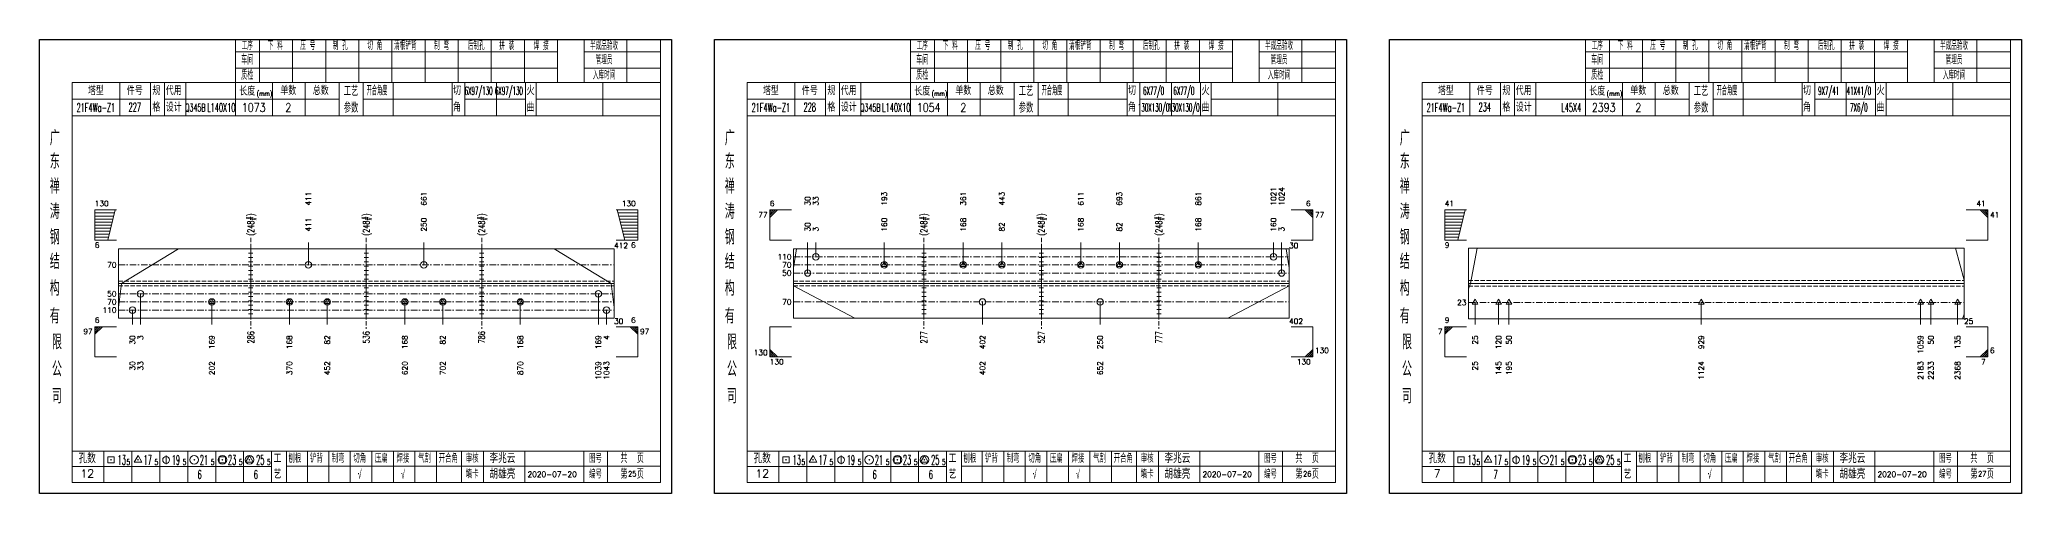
# Model space of a CAD drawing. Extents: x 1310 to 15542, y -76 to 8381.
# Drawn here: x 9008 to 9924, y 5084 to 5294 of the extents above; entities that cross this region are included whole.
import ezdxf
from ezdxf.enums import TextEntityAlignment as Align

# ---------------------------------------------------------------- set-up
doc = ezdxf.new("R2010")
doc.units = 0
doc.header["$MEASUREMENT"] = 0
doc.linetypes.add('一点画线', pattern=[5.2, 3, -1, 0.2, -1])
doc.linetypes.add('虚线', pattern=[2.75, 2, -0.75])
doc.layers.get('0').update_dxf_attribs({"linetype": 'CONTINUOUS', "lineweight": 25})
for name, color, linetype, lineweight in [('1', 7, 'CONTINUOUS', 25), ('2', 7, 'CONTINUOUS', 25), ('4', 7, 'CONTINUOUS', 25), ('5', 7, 'CONTINUOUS', 25)]:
    doc.layers.add(name, color=color, linetype=linetype, lineweight=lineweight)
doc.styles.get("Standard").update_dxf_attribs({"font": 'simplex.shx', "width": 0.7, "height": 3, "bigfont": 'gbhzfs.shx'})

# ---------------------------------------------------------------- blocks, each defined once
blk = doc.blocks.new('孔21.5')
at = {"layer": '5', "color": 7, "linetype": 'Continuous', "lineweight": 13}
for p, q in [((-0.1, -0.1), (0.1, 0.1)), ((0.1, -0.1), (-0.1, 0.1))]:
    blk.add_line(p, q, dxfattribs=at)
blk.add_circle((0, 0), 1, dxfattribs=at)
blk = doc.blocks.new('孔25.5')
at = {"layer": '5', "color": 7, "linetype": 'Continuous', "lineweight": 13}
for p, q in [((0, 1), (-0.866, -0.5)), ((-0.1, -0.1), (0.1, 0.1)), ((0.1, -0.1), (-0.1, 0.1)), ((0.866, -0.5), (0, 1)), ((-0.866, -0.5), (0.866, -0.5))]:
    blk.add_line(p, q, dxfattribs=at)
blk.add_circle((0, 0), 1, dxfattribs=at)
blk = doc.blocks.new('孔17.5')
at = {"layer": '5', "color": 7, "linetype": 'Continuous', "lineweight": 13}
for p, q in [((0, 1), (-0.866, -0.5)), ((-0.1, -0.1), (0.1, 0.1)), ((0.1, -0.1), (-0.1, 0.1)), ((0.866, -0.5), (0, 1)), ((-0.866, -0.5), (0.866, -0.5))]:
    blk.add_line(p, q, dxfattribs=at)
blk = doc.blocks.new('CTJGK')
at = {"color": 6, "linetype": 'Continuous'}
for p, q in [((0, 209.97), (292.13, 209.97)), ((0, 0), (0, 209.97)), ((292.13, 209.97), (292.13, 0)), ((292.13, 0), (0, 0))]:
    blk.add_line(p, q, dxfattribs=at)

msp = doc.modelspace()

# ---------------------------------------------------------------- linework, layer by layer
at = {"color": 7, "linetype": 'Continuous', "lineweight": 13}
for p, q in [((9033.042, 5214.854), (9043.042, 5214.854)), ((9033.042, 5200.854), (9033.042, 5214.854)), ((9039.042, 5200.854), (9042.542, 5214.854)), ((9284.172, 5214.854), (9274.172, 5214.854)), ((9278.172, 5200.854), (9274.672, 5214.854)), ((9284.172, 5200.854), (9284.172, 5214.854)), ((9345.172, 5214.854), (9355.172, 5214.854)), ((9345.172, 5200.854), (9345.172, 5214.854)), ((9346.047, 5214.854), (9345.172, 5213.979)), ((9346.922, 5214.854), (9345.172, 5213.104)), ((9347.797, 5214.854), (9345.172, 5212.229)), ((9348.672, 5214.854), (9345.172, 5211.354)), ((9596.302, 5214.854), (9586.302, 5214.854)), ((9592.802, 5214.854), (9596.302, 5211.354)), ((9593.677, 5214.854), (9596.302, 5212.229)), ((9594.552, 5214.854), (9596.302, 5213.104)), ((9595.427, 5214.854), (9596.302, 5213.979)), ((9596.302, 5200.854), (9596.302, 5214.854)), ((9657.302, 5214.854), (9667.302, 5214.854)), ((9657.302, 5200.854), (9657.302, 5214.854)), ((9663.302, 5200.854), (9666.802, 5214.854)), ((9908.432, 5214.854), (9898.432, 5214.854)), ((9904.932, 5214.854), (9908.432, 5211.354)), ((9905.807, 5214.854), (9908.432, 5212.229)), ((9906.682, 5214.854), (9908.432, 5213.104)), ((9907.557, 5214.854), (9908.432, 5213.979)), ((9908.432, 5200.854), (9908.432, 5214.854)), ((9033.042, 5213.454), (9042.192, 5213.454)), ((9033.042, 5212.054), (9041.842, 5212.054)), ((9033.042, 5210.654), (9041.492, 5210.654)), ((9033.042, 5209.254), (9041.142, 5209.254)), ((9033.042, 5207.854), (9040.792, 5207.854)), ((9033.042, 5206.454), (9040.442, 5206.454)), ((9284.172, 5213.454), (9275.022, 5213.454)), ((9284.172, 5212.054), (9275.372, 5212.054)), ((9284.172, 5210.654), (9275.722, 5210.654)), ((9284.172, 5209.254), (9276.072, 5209.254)), ((9284.172, 5207.854), (9276.422, 5207.854)), ((9284.172, 5206.454), (9276.772, 5206.454)), ((9657.302, 5213.454), (9666.452, 5213.454)), ((9657.302, 5212.054), (9666.102, 5212.054)), ((9657.302, 5210.654), (9665.752, 5210.654)), ((9657.302, 5209.254), (9665.402, 5209.254)), ((9657.302, 5207.854), (9665.052, 5207.854)), ((9657.302, 5206.454), (9664.702, 5206.454)), ((9033.042, 5205.054), (9040.092, 5205.054)), ((9033.042, 5203.654), (9039.742, 5203.654)), ((9033.042, 5202.254), (9039.392, 5202.254)), ((9033.042, 5200.854), (9043.042, 5200.854)), ((9045.323, 5180.854), (9071.802, 5196.926)), ((9131.807, 5189.426), (9131.807, 5199.854)), ((9185.193, 5189.426), (9185.193, 5199.854)), ((9271.89, 5180.854), (9245.411, 5196.926)), ((9284.172, 5200.854), (9274.172, 5200.854)), ((9284.172, 5205.054), (9277.122, 5205.054)), ((9284.172, 5203.654), (9277.472, 5203.654)), ((9284.172, 5202.254), (9277.822, 5202.254)), ((9345.172, 5200.854), (9355.172, 5200.854)), ((9356.172, 5188.086), (9357.476, 5196.926)), ((9362.693, 5185.676), (9362.693, 5199.854)), ((9366.443, 5193.176), (9366.443, 5199.854)), ((9398.128, 5189.426), (9398.128, 5199.854)), ((9434.65, 5189.426), (9434.65, 5199.854)), ((9452.476, 5189.426), (9452.476, 5199.854)), ((9488.998, 5189.426), (9488.998, 5199.854)), ((9506.824, 5189.426), (9506.824, 5199.854)), ((9543.345, 5189.426), (9543.345, 5199.854)), ((9578.128, 5193.176), (9578.128, 5199.854)), ((9581.878, 5185.676), (9581.878, 5199.854)), ((9585.302, 5188.086), (9583.997, 5196.926)), ((9596.302, 5200.854), (9586.302, 5200.854)), ((9657.302, 5205.054), (9664.352, 5205.054)), ((9657.302, 5203.654), (9664.002, 5203.654)), ((9657.302, 5202.254), (9663.652, 5202.254)), ((9657.302, 5200.854), (9667.302, 5200.854)), ((9669.163, 5180.854), (9672.227, 5197.187)), ((9897.432, 5182.306), (9893.506, 5197.187)), ((9908.432, 5200.854), (9898.432, 5200.854)), ((9044.042, 5169.719), (9045.323, 5180.854)), ((9273.172, 5169.719), (9271.89, 5180.854)), ((9356.172, 5179.706), (9384.433, 5164.783)), ((9585.302, 5179.706), (9557.041, 5164.783)), ((9668.302, 5178.313), (9669.163, 5180.854)), ((9050.448, 5168.533), (9050.448, 5161.854)), ((9054.198, 5176.033), (9054.198, 5161.854)), ((9087.177, 5172.283), (9087.177, 5161.854)), ((9123.052, 5172.283), (9123.052, 5161.854)), ((9140.562, 5172.283), (9140.562, 5161.854)), ((9176.437, 5172.283), (9176.437, 5161.854)), ((9193.948, 5172.283), (9193.948, 5161.854)), ((9229.823, 5172.283), (9229.823, 5161.854)), ((9265.911, 5176.033), (9265.911, 5161.854)), ((9269.661, 5168.533), (9269.661, 5161.854)), ((9443.563, 5172.283), (9443.563, 5161.854)), ((9497.911, 5172.283), (9497.911, 5161.854)), ((9671.302, 5172.021), (9671.302, 5161.854)), ((9682.185, 5172.021), (9682.185, 5161.854)), ((9686.973, 5172.021), (9686.973, 5161.854)), ((9775.925, 5172.021), (9775.925, 5161.854)), ((9877.324, 5172.021), (9877.324, 5161.854)), ((9882.112, 5172.021), (9882.112, 5161.854)), ((9894.432, 5172.021), (9894.432, 5161.854)), ((9033.042, 5160.854), (9043.042, 5160.854)), ((9033.042, 5160.854), (9033.042, 5146.854)), ((9033.917, 5160.854), (9033.042, 5159.979)), ((9034.792, 5160.854), (9033.042, 5159.104)), ((9035.667, 5160.854), (9033.042, 5158.229)), ((9036.542, 5160.854), (9033.042, 5157.354)), ((9284.172, 5160.854), (9274.172, 5160.854)), ((9280.672, 5160.854), (9284.172, 5157.354)), ((9281.547, 5160.854), (9284.172, 5158.229)), ((9282.422, 5160.854), (9284.172, 5159.104)), ((9283.297, 5160.854), (9284.172, 5159.979)), ((9284.172, 5160.854), (9284.172, 5146.854)), ((9345.172, 5160.854), (9355.172, 5160.854)), ((9345.172, 5160.854), (9345.172, 5146.854)), ((9596.302, 5160.854), (9586.302, 5160.854)), ((9596.302, 5160.854), (9596.302, 5146.854)), ((9657.302, 5160.854), (9667.302, 5160.854)), ((9657.302, 5160.854), (9657.302, 5146.854)), ((9658.177, 5160.854), (9657.302, 5159.979)), ((9659.052, 5160.854), (9657.302, 5159.104)), ((9659.927, 5160.854), (9657.302, 5158.229)), ((9660.802, 5160.854), (9657.302, 5157.354)), ((9897.432, 5166.699), (9896.761, 5164.521)), ((9908.432, 5160.854), (9898.432, 5160.854)), ((9908.432, 5160.854), (9908.432, 5146.854)), ((9348.672, 5146.854), (9345.172, 5150.354)), ((9592.802, 5146.854), (9596.302, 5150.354)), ((9904.932, 5146.854), (9908.432, 5150.354)), ((9033.042, 5146.854), (9043.042, 5146.854)), ((9284.172, 5146.854), (9274.172, 5146.854)), ((9347.797, 5146.854), (9345.172, 5149.479)), ((9346.922, 5146.854), (9345.172, 5148.604)), ((9346.047, 5146.854), (9345.172, 5147.729)), ((9345.172, 5146.854), (9355.172, 5146.854)), ((9596.302, 5146.854), (9586.302, 5146.854)), ((9593.677, 5146.854), (9596.302, 5149.479)), ((9594.552, 5146.854), (9596.302, 5148.604)), ((9595.427, 5146.854), (9596.302, 5147.729)), ((9657.302, 5146.854), (9667.302, 5146.854)), ((9908.432, 5146.854), (9898.432, 5146.854)), ((9905.807, 5146.854), (9908.432, 5149.479)), ((9906.682, 5146.854), (9908.432, 5148.604)), ((9907.557, 5146.854), (9908.432, 5147.729))]:
    msp.add_line(p, q, dxfattribs=at)
at = {"color": 7, "linetype": 'Continuous', "lineweight": 18}
for p, q in [((9044.042, 5196.926), (9044.042, 5164.783)), ((9044.042, 5196.926), (9273.172, 5196.926)), ((9273.172, 5196.926), (9273.172, 5164.783)), ((9356.172, 5196.926), (9356.172, 5164.783)), ((9356.172, 5196.926), (9585.302, 5196.926)), ((9585.302, 5196.926), (9585.302, 5164.783)), ((9668.302, 5197.187), (9668.302, 5164.521)), ((9668.302, 5197.187), (9897.432, 5197.187)), ((9897.432, 5197.187), (9897.432, 5164.521)), ((9044.042, 5180.854), (9273.172, 5180.854)), ((9356.172, 5180.854), (9585.302, 5180.854)), ((9668.302, 5180.854), (9897.432, 5180.854))]:
    msp.add_line(p, q, dxfattribs=at)
at = {"color": 3, "linetype": '一点画线', "lineweight": 13}
for p, q in [((9044.042, 5189.426), (9273.172, 5189.426)), ((9356.172, 5193.176), (9585.302, 5193.176)), ((9356.172, 5189.426), (9585.302, 5189.426)), ((9356.172, 5185.676), (9585.302, 5185.676)), ((9044.042, 5176.033), (9273.172, 5176.033)), ((9044.042, 5172.283), (9273.172, 5172.283)), ((9044.042, 5168.533), (9273.172, 5168.533)), ((9356.172, 5172.283), (9585.302, 5172.283)), ((9668.302, 5172.021), (9897.432, 5172.021))]:
    msp.add_line(p, q, dxfattribs=at)
at = {"color": 1, "linetype": '虚线', "lineweight": 18}
for p, q in [((9044.042, 5181.926), (9273.172, 5181.926)), ((9044.042, 5179.783), (9273.172, 5179.783)), ((9356.172, 5181.926), (9585.302, 5181.926)), ((9356.172, 5179.783), (9585.302, 5179.783)), ((9668.302, 5182.187), (9897.432, 5182.187)), ((9668.302, 5179.521), (9897.432, 5179.521))]:
    msp.add_line(p, q, dxfattribs=at)
at = {"layer": '1', "color": 7, "linetype": 'Continuous', "lineweight": 18}
for p, q in [((9044.042, 5164.783), (9273.172, 5164.783)), ((9356.172, 5164.783), (9585.302, 5164.783)), ((9668.302, 5164.521), (9897.432, 5164.521))]:
    msp.add_line(p, q, dxfattribs=at)
at = {"layer": '2', "color": 7, "linetype": 'Continuous', "lineweight": 13}
for p, q in [((9106.189, 5196.854), (9104.189, 5196.854)), ((9105.189, 5180.854), (9105.189, 5196.926)), ((9159.575, 5196.854), (9157.575, 5196.854)), ((9158.575, 5180.854), (9158.575, 5196.926)), ((9212.96, 5196.854), (9210.96, 5196.854)), ((9211.96, 5180.854), (9211.96, 5196.926)), ((9417.421, 5196.854), (9415.421, 5196.854)), ((9416.421, 5180.854), (9416.421, 5196.926)), ((9471.769, 5196.854), (9469.769, 5196.854)), ((9470.769, 5180.854), (9470.769, 5196.926)), ((9526.116, 5196.854), (9524.116, 5196.854)), ((9525.116, 5180.854), (9525.116, 5196.926)), ((9106.189, 5194.854), (9104.189, 5194.854)), ((9106.189, 5192.854), (9104.189, 5192.854)), ((9106.189, 5190.854), (9104.189, 5190.854)), ((9106.189, 5188.854), (9104.189, 5188.854)), ((9106.189, 5186.854), (9104.189, 5186.854)), ((9159.575, 5194.854), (9157.575, 5194.854)), ((9159.575, 5192.854), (9157.575, 5192.854)), ((9159.575, 5190.854), (9157.575, 5190.854)), ((9159.575, 5188.854), (9157.575, 5188.854)), ((9159.575, 5186.854), (9157.575, 5186.854)), ((9212.96, 5194.854), (9210.96, 5194.854)), ((9212.96, 5192.854), (9210.96, 5192.854)), ((9212.96, 5190.854), (9210.96, 5190.854)), ((9212.96, 5188.854), (9210.96, 5188.854)), ((9212.96, 5186.854), (9210.96, 5186.854)), ((9417.421, 5194.854), (9415.421, 5194.854)), ((9417.421, 5192.854), (9415.421, 5192.854)), ((9417.421, 5190.854), (9415.421, 5190.854)), ((9417.421, 5188.854), (9415.421, 5188.854)), ((9417.421, 5186.854), (9415.421, 5186.854)), ((9471.769, 5194.854), (9469.769, 5194.854)), ((9471.769, 5192.854), (9469.769, 5192.854)), ((9471.769, 5190.854), (9469.769, 5190.854)), ((9471.769, 5188.854), (9469.769, 5188.854)), ((9471.769, 5186.854), (9469.769, 5186.854)), ((9526.116, 5194.854), (9524.116, 5194.854)), ((9526.116, 5192.854), (9524.116, 5192.854)), ((9526.116, 5190.854), (9524.116, 5190.854)), ((9526.116, 5188.854), (9524.116, 5188.854)), ((9526.116, 5186.854), (9524.116, 5186.854)), ((9106.189, 5184.854), (9104.189, 5184.854)), ((9106.189, 5182.854), (9104.189, 5182.854)), ((9104.189, 5178.854), (9106.189, 5178.854)), ((9105.189, 5180.854), (9105.189, 5164.783)), ((9159.575, 5184.854), (9157.575, 5184.854)), ((9159.575, 5182.854), (9157.575, 5182.854)), ((9157.575, 5178.854), (9159.575, 5178.854)), ((9158.575, 5180.854), (9158.575, 5164.783)), ((9212.96, 5184.854), (9210.96, 5184.854)), ((9212.96, 5182.854), (9210.96, 5182.854)), ((9210.96, 5178.854), (9212.96, 5178.854)), ((9211.96, 5180.854), (9211.96, 5164.783)), ((9417.421, 5184.854), (9415.421, 5184.854)), ((9417.421, 5182.854), (9415.421, 5182.854)), ((9415.421, 5178.854), (9417.421, 5178.854)), ((9416.421, 5180.854), (9416.421, 5164.783)), ((9471.769, 5184.854), (9469.769, 5184.854)), ((9471.769, 5182.854), (9469.769, 5182.854)), ((9469.769, 5178.854), (9471.769, 5178.854)), ((9470.769, 5180.854), (9470.769, 5164.783)), ((9526.116, 5184.854), (9524.116, 5184.854)), ((9526.116, 5182.854), (9524.116, 5182.854)), ((9524.116, 5178.854), (9526.116, 5178.854)), ((9525.116, 5180.854), (9525.116, 5164.783)), ((9104.189, 5176.854), (9106.189, 5176.854)), ((9104.189, 5174.854), (9106.189, 5174.854)), ((9104.189, 5172.854), (9106.189, 5172.854)), ((9104.189, 5170.854), (9106.189, 5170.854)), ((9104.189, 5168.854), (9106.189, 5168.854)), ((9157.575, 5176.854), (9159.575, 5176.854)), ((9157.575, 5174.854), (9159.575, 5174.854)), ((9157.575, 5172.854), (9159.575, 5172.854)), ((9157.575, 5170.854), (9159.575, 5170.854)), ((9157.575, 5168.854), (9159.575, 5168.854)), ((9210.96, 5176.854), (9212.96, 5176.854)), ((9210.96, 5174.854), (9212.96, 5174.854)), ((9210.96, 5172.854), (9212.96, 5172.854)), ((9210.96, 5170.854), (9212.96, 5170.854)), ((9210.96, 5168.854), (9212.96, 5168.854)), ((9415.421, 5176.854), (9417.421, 5176.854)), ((9415.421, 5174.854), (9417.421, 5174.854)), ((9415.421, 5172.854), (9417.421, 5172.854)), ((9415.421, 5170.854), (9417.421, 5170.854)), ((9415.421, 5168.854), (9417.421, 5168.854)), ((9469.769, 5176.854), (9471.769, 5176.854)), ((9469.769, 5174.854), (9471.769, 5174.854)), ((9469.769, 5172.854), (9471.769, 5172.854)), ((9469.769, 5170.854), (9471.769, 5170.854)), ((9469.769, 5168.854), (9471.769, 5168.854)), ((9524.116, 5176.854), (9526.116, 5176.854)), ((9524.116, 5174.854), (9526.116, 5174.854)), ((9524.116, 5172.854), (9526.116, 5172.854)), ((9524.116, 5170.854), (9526.116, 5170.854)), ((9524.116, 5168.854), (9526.116, 5168.854)), ((9104.189, 5166.854), (9106.189, 5166.854)), ((9104.189, 5164.854), (9106.189, 5164.854)), ((9157.575, 5166.854), (9159.575, 5166.854)), ((9157.575, 5164.854), (9159.575, 5164.854)), ((9210.96, 5166.854), (9212.96, 5166.854)), ((9210.96, 5164.854), (9212.96, 5164.854)), ((9415.421, 5166.854), (9417.421, 5166.854)), ((9415.421, 5164.854), (9417.421, 5164.854)), ((9469.769, 5166.854), (9471.769, 5166.854)), ((9469.769, 5164.854), (9471.769, 5164.854)), ((9524.116, 5166.854), (9526.116, 5166.854)), ((9524.116, 5164.854), (9526.116, 5164.854))]:
    msp.add_line(p, q, dxfattribs=at)
at = {"layer": '2', "color": 216, "linetype": '虚线', "lineweight": 13}
for p, q in [((9105.189, 5201.926), (9105.189, 5159.783)), ((9158.575, 5201.926), (9158.575, 5159.783)), ((9211.96, 5201.926), (9211.96, 5159.783)), ((9416.421, 5201.926), (9416.421, 5159.783)), ((9470.769, 5201.926), (9470.769, 5159.783)), ((9525.116, 5201.926), (9525.116, 5159.783))]:
    msp.add_line(p, q, dxfattribs=at)
at = {"layer": '4', "color": 1, "linetype": 'Continuous', "lineweight": 18}
for p, q in [((9007.542, 5293.681), (9007.542, 5083.711)), ((9299.672, 5293.681), (9007.542, 5293.681)), ((9098.172, 5293.681), (9098.172, 5273.841)), ((9247.012, 5287.951), (9098.172, 5287.951)), ((9109.202, 5293.681), (9109.202, 5273.821)), ((9124.512, 5293.681), (9124.512, 5273.821)), ((9139.832, 5293.681), (9139.832, 5273.821)), ((9155.142, 5293.681), (9155.142, 5273.821)), ((9170.452, 5293.681), (9170.452, 5273.821)), ((9185.762, 5293.681), (9185.762, 5273.821)), ((9201.082, 5293.681), (9201.082, 5273.821)), ((9216.392, 5293.681), (9216.392, 5273.821)), ((9231.702, 5293.681), (9231.702, 5273.821)), ((9247.012, 5293.681), (9247.012, 5273.841)), ((9247.012, 5293.681), (9247.012, 5273.821)), ((9259.292, 5293.681), (9259.292, 5273.821)), ((9294.622, 5287.951), (9259.292, 5287.951)), ((9279.042, 5293.681), (9279.042, 5273.821)), ((9294.622, 5293.681), (9294.622, 5273.821)), ((9299.672, 5263.881), (9299.672, 5293.681)), ((9319.672, 5293.681), (9319.672, 5083.711)), ((9611.802, 5293.681), (9319.672, 5293.681)), ((9410.302, 5293.681), (9410.302, 5273.841)), ((9559.142, 5287.951), (9410.302, 5287.951)), ((9421.332, 5293.681), (9421.332, 5273.821)), ((9436.642, 5293.681), (9436.642, 5273.821)), ((9451.962, 5293.681), (9451.962, 5273.821)), ((9467.272, 5293.681), (9467.272, 5273.821)), ((9482.582, 5293.681), (9482.582, 5273.821)), ((9497.892, 5293.681), (9497.892, 5273.821)), ((9513.212, 5293.681), (9513.212, 5273.821)), ((9528.522, 5293.681), (9528.522, 5273.821)), ((9543.832, 5293.681), (9543.832, 5273.821)), ((9559.142, 5293.681), (9559.142, 5273.841)), ((9559.142, 5293.681), (9559.142, 5273.821)), ((9571.422, 5293.681), (9571.422, 5273.821)), ((9606.752, 5287.951), (9571.422, 5287.951)), ((9591.172, 5293.681), (9591.172, 5273.821)), ((9606.752, 5293.681), (9606.752, 5273.821)), ((9611.802, 5263.881), (9611.802, 5293.681)), ((9631.802, 5293.681), (9631.802, 5083.711)), ((9923.932, 5293.681), (9631.802, 5293.681)), ((9722.432, 5293.681), (9722.432, 5273.841)), ((9871.272, 5287.951), (9722.432, 5287.951)), ((9733.462, 5293.681), (9733.462, 5273.821)), ((9748.772, 5293.681), (9748.772, 5273.821)), ((9764.092, 5293.681), (9764.092, 5273.821)), ((9779.402, 5293.681), (9779.402, 5273.821)), ((9794.712, 5293.681), (9794.712, 5273.821)), ((9810.022, 5293.681), (9810.022, 5273.821)), ((9825.342, 5293.681), (9825.342, 5273.821)), ((9840.652, 5293.681), (9840.652, 5273.821)), ((9855.962, 5293.681), (9855.962, 5273.821)), ((9871.272, 5293.681), (9871.272, 5273.841)), ((9871.272, 5293.681), (9871.272, 5273.821)), ((9883.552, 5293.681), (9883.552, 5273.821)), ((9918.882, 5287.951), (9883.552, 5287.951)), ((9903.302, 5293.681), (9903.302, 5273.821)), ((9918.882, 5293.681), (9918.882, 5273.821)), ((9923.932, 5263.881), (9923.932, 5293.681)), ((9247.012, 5280.471), (9098.172, 5280.471)), ((9294.622, 5280.471), (9259.292, 5280.471)), ((9559.142, 5280.471), (9410.302, 5280.471)), ((9606.752, 5280.471), (9571.422, 5280.471)), ((9871.272, 5280.471), (9722.432, 5280.471)), ((9918.882, 5280.471), (9883.552, 5280.471)), ((9022.552, 5273.821), (9022.552, 5088.761)), ((9294.622, 5273.821), (9022.552, 5273.821)), ((9044.672, 5273.831), (9044.672, 5258.411)), ((9058.822, 5258.411), (9058.822, 5273.821)), ((9065.322, 5258.411), (9065.322, 5273.821)), ((9075.192, 5273.821), (9075.192, 5258.411)), ((9098.172, 5273.841), (9098.172, 5258.411)), ((9115.292, 5273.821), (9115.292, 5258.411)), ((9130.342, 5273.821), (9130.342, 5258.411)), ((9146.042, 5273.821), (9146.042, 5258.411)), ((9157.102, 5273.821), (9157.102, 5258.411)), ((9171.052, 5273.821), (9171.052, 5258.411)), ((9198.352, 5273.821), (9198.352, 5258.411)), ((9204.112, 5273.821), (9204.112, 5258.411)), ((9218.732, 5273.821), (9218.732, 5258.411)), ((9232.192, 5273.821), (9232.192, 5258.411)), ((9237.182, 5273.821), (9237.182, 5258.411)), ((9267.922, 5273.821), (9267.922, 5258.411)), ((9294.622, 5088.761), (9294.622, 5273.821)), ((9334.682, 5273.821), (9334.682, 5088.761)), ((9606.752, 5273.821), (9334.682, 5273.821)), ((9356.802, 5273.831), (9356.802, 5258.411)), ((9370.952, 5258.411), (9370.952, 5273.821)), ((9377.452, 5258.411), (9377.452, 5273.821)), ((9387.322, 5273.821), (9387.322, 5258.411)), ((9410.302, 5273.841), (9410.302, 5258.411)), ((9427.422, 5273.821), (9427.422, 5258.411)), ((9442.472, 5273.821), (9442.472, 5258.411)), ((9458.172, 5273.821), (9458.172, 5258.411)), ((9469.232, 5273.821), (9469.232, 5258.411)), ((9483.182, 5273.821), (9483.182, 5258.411)), ((9510.482, 5273.821), (9510.482, 5258.411)), ((9516.242, 5273.821), (9516.242, 5258.411)), ((9530.862, 5273.821), (9530.862, 5258.411)), ((9544.322, 5273.821), (9544.322, 5258.411)), ((9549.312, 5273.821), (9549.312, 5258.411)), ((9580.052, 5273.821), (9580.052, 5258.411)), ((9606.752, 5088.761), (9606.752, 5273.821)), ((9646.812, 5273.821), (9646.812, 5088.761)), ((9918.882, 5273.821), (9646.812, 5273.821)), ((9668.932, 5273.831), (9668.932, 5258.411)), ((9683.082, 5258.411), (9683.082, 5273.821)), ((9689.582, 5258.411), (9689.582, 5273.821)), ((9699.452, 5273.821), (9699.452, 5258.411)), ((9722.432, 5273.841), (9722.432, 5258.411)), ((9739.552, 5273.821), (9739.552, 5258.411)), ((9754.602, 5273.821), (9754.602, 5258.411)), ((9770.302, 5273.821), (9770.302, 5258.411)), ((9781.362, 5273.821), (9781.362, 5258.411)), ((9795.312, 5273.821), (9795.312, 5258.411)), ((9822.612, 5273.821), (9822.612, 5258.411)), ((9828.372, 5273.821), (9828.372, 5258.411)), ((9842.992, 5273.821), (9842.992, 5258.411)), ((9856.452, 5273.821), (9856.452, 5258.411)), ((9861.442, 5273.821), (9861.442, 5258.411)), ((9892.182, 5273.821), (9892.182, 5258.411)), ((9918.882, 5088.761), (9918.882, 5273.821)), ((9058.822, 5266.061), (9022.552, 5266.061)), ((9146.042, 5266.111), (9065.322, 5266.111)), ((9157.102, 5266.111), (9198.352, 5266.111)), ((9204.112, 5266.111), (9232.192, 5266.111)), ((9237.182, 5266.111), (9294.802, 5266.111)), ((9299.672, 5083.711), (9299.672, 5263.881)), ((9370.952, 5266.061), (9334.682, 5266.061)), ((9458.172, 5266.111), (9377.452, 5266.111)), ((9469.232, 5266.111), (9510.482, 5266.111)), ((9516.242, 5266.111), (9544.322, 5266.111)), ((9549.312, 5266.111), (9606.932, 5266.111)), ((9611.802, 5083.711), (9611.802, 5263.881)), ((9683.082, 5266.061), (9646.812, 5266.061)), ((9770.302, 5266.111), (9689.582, 5266.111)), ((9781.362, 5266.111), (9822.612, 5266.111)), ((9828.372, 5266.111), (9856.452, 5266.111)), ((9861.442, 5266.111), (9919.062, 5266.111)), ((9923.932, 5083.711), (9923.932, 5263.881)), ((9294.802, 5258.411), (9022.552, 5258.411)), ((9606.932, 5258.411), (9334.682, 5258.411)), ((9919.062, 5258.411), (9646.812, 5258.411)), ((9022.552, 5103.291), (9294.622, 5103.291)), ((9114.802, 5096.161), (9022.552, 5096.161)), ((9037.242, 5103.291), (9037.242, 5088.761)), ((9050.172, 5088.761), (9050.172, 5103.291)), ((9063.102, 5103.291), (9063.102, 5088.761)), ((9076.022, 5088.761), (9076.022, 5103.291)), ((9088.952, 5103.291), (9088.952, 5088.761)), ((9101.882, 5088.761), (9101.882, 5103.291)), ((9114.802, 5088.761), (9114.802, 5103.291)), ((9121.632, 5096.321), (9294.622, 5096.321)), ((9121.672, 5088.761), (9121.672, 5103.291)), ((9131.332, 5088.761), (9131.332, 5103.291)), ((9141.272, 5088.761), (9141.272, 5103.291)), ((9151.212, 5088.761), (9151.212, 5103.291)), ((9161.162, 5088.761), (9161.162, 5103.291)), ((9171.102, 5088.761), (9171.102, 5103.291)), ((9181.042, 5088.761), (9181.042, 5103.291)), ((9190.992, 5088.761), (9190.992, 5103.291)), ((9202.632, 5088.761), (9202.632, 5103.291)), ((9212.782, 5088.761), (9212.782, 5103.291)), ((9231.842, 5088.761), (9231.842, 5103.291)), ((9259.222, 5088.761), (9259.222, 5103.291)), ((9270.182, 5088.761), (9270.182, 5103.291)), ((9334.682, 5103.291), (9606.752, 5103.291)), ((9426.932, 5096.161), (9334.682, 5096.161)), ((9349.372, 5103.291), (9349.372, 5088.761)), ((9362.302, 5088.761), (9362.302, 5103.291)), ((9375.232, 5103.291), (9375.232, 5088.761)), ((9388.152, 5088.761), (9388.152, 5103.291)), ((9401.082, 5103.291), (9401.082, 5088.761)), ((9414.012, 5088.761), (9414.012, 5103.291)), ((9426.932, 5088.761), (9426.932, 5103.291)), ((9433.762, 5096.321), (9606.752, 5096.321)), ((9433.802, 5088.761), (9433.802, 5103.291)), ((9443.462, 5088.761), (9443.462, 5103.291)), ((9453.402, 5088.761), (9453.402, 5103.291)), ((9463.342, 5088.761), (9463.342, 5103.291)), ((9473.292, 5088.761), (9473.292, 5103.291)), ((9483.232, 5088.761), (9483.232, 5103.291)), ((9493.172, 5088.761), (9493.172, 5103.291)), ((9503.122, 5088.761), (9503.122, 5103.291)), ((9514.762, 5088.761), (9514.762, 5103.291)), ((9524.912, 5088.761), (9524.912, 5103.291)), ((9543.972, 5088.761), (9543.972, 5103.291)), ((9571.352, 5088.761), (9571.352, 5103.291)), ((9582.312, 5088.761), (9582.312, 5103.291)), ((9646.812, 5103.291), (9918.882, 5103.291)), ((9739.062, 5096.161), (9646.812, 5096.161)), ((9661.502, 5103.291), (9661.502, 5088.761)), ((9674.432, 5088.761), (9674.432, 5103.291)), ((9687.362, 5103.291), (9687.362, 5088.761)), ((9700.282, 5088.761), (9700.282, 5103.291)), ((9713.212, 5103.291), (9713.212, 5088.761)), ((9726.142, 5088.761), (9726.142, 5103.291)), ((9739.062, 5088.761), (9739.062, 5103.291)), ((9745.892, 5096.321), (9918.882, 5096.321)), ((9745.932, 5088.761), (9745.932, 5103.291)), ((9755.592, 5088.761), (9755.592, 5103.291)), ((9765.532, 5088.761), (9765.532, 5103.291)), ((9775.472, 5088.761), (9775.472, 5103.291)), ((9785.422, 5088.761), (9785.422, 5103.291)), ((9795.362, 5088.761), (9795.362, 5103.291)), ((9805.302, 5088.761), (9805.302, 5103.291)), ((9815.252, 5088.761), (9815.252, 5103.291)), ((9826.892, 5088.761), (9826.892, 5103.291)), ((9837.042, 5088.761), (9837.042, 5103.291)), ((9856.102, 5088.761), (9856.102, 5103.291)), ((9883.482, 5088.761), (9883.482, 5103.291)), ((9894.442, 5088.761), (9894.442, 5103.291)), ((9022.552, 5088.761), (9294.622, 5088.761)), ((9334.682, 5088.761), (9606.752, 5088.761)), ((9646.812, 5088.761), (9918.882, 5088.761)), ((9007.542, 5083.711), (9299.672, 5083.711)), ((9319.672, 5083.711), (9611.802, 5083.711)), ((9631.802, 5083.711), (9923.932, 5083.711))]:
    msp.add_line(p, q, dxfattribs=at)
at = {"layer": '4', "color": 7, "linetype": 'Continuous', "lineweight": 13}
for p, q in [((9039.128, 5097.797), (9039.128, 5100.625)), ((9039.128, 5100.625), (9041.956, 5100.625)), ((9041.956, 5097.797), (9039.128, 5097.797)), ((9040.342, 5099.011), (9040.742, 5099.411)), ((9040.742, 5099.011), (9040.342, 5099.411)), ((9041.956, 5100.625), (9041.956, 5097.797)), ((9053.042, 5101.211), (9051.31, 5098.211)), ((9051.31, 5098.211), (9054.774, 5098.211)), ((9052.842, 5099.011), (9053.242, 5099.411)), ((9053.242, 5099.011), (9052.842, 5099.411)), ((9054.774, 5098.211), (9053.042, 5101.211)), ((9066.042, 5101.211), (9066.042, 5097.211)), ((9078.842, 5099.011), (9079.242, 5099.411)), ((9079.242, 5099.011), (9078.842, 5099.411)), ((9090.628, 5097.797), (9090.628, 5100.625)), ((9090.628, 5100.625), (9093.456, 5100.625)), ((9093.456, 5097.797), (9090.628, 5097.797)), ((9091.842, 5099.011), (9092.242, 5099.411)), ((9092.242, 5099.011), (9091.842, 5099.411)), ((9093.456, 5100.625), (9093.456, 5097.797)), ((9104.542, 5101.211), (9102.81, 5098.211)), ((9102.81, 5098.211), (9106.274, 5098.211)), ((9104.342, 5099.011), (9104.742, 5099.411)), ((9104.742, 5099.011), (9104.342, 5099.411)), ((9106.274, 5098.211), (9104.542, 5101.211)), ((9351.258, 5097.797), (9351.258, 5100.625)), ((9351.258, 5100.625), (9354.086, 5100.625)), ((9354.086, 5097.797), (9351.258, 5097.797)), ((9352.472, 5099.011), (9352.872, 5099.411)), ((9352.872, 5099.011), (9352.472, 5099.411)), ((9354.086, 5100.625), (9354.086, 5097.797)), ((9365.172, 5101.211), (9363.44, 5098.211)), ((9363.44, 5098.211), (9366.904, 5098.211)), ((9364.972, 5099.011), (9365.372, 5099.411)), ((9365.372, 5099.011), (9364.972, 5099.411)), ((9366.904, 5098.211), (9365.172, 5101.211)), ((9378.172, 5101.211), (9378.172, 5097.211)), ((9390.972, 5099.011), (9391.372, 5099.411)), ((9391.372, 5099.011), (9390.972, 5099.411)), ((9402.758, 5097.797), (9402.758, 5100.625)), ((9402.758, 5100.625), (9405.586, 5100.625)), ((9405.586, 5097.797), (9402.758, 5097.797)), ((9403.972, 5099.011), (9404.372, 5099.411)), ((9404.372, 5099.011), (9403.972, 5099.411)), ((9405.586, 5100.625), (9405.586, 5097.797)), ((9416.672, 5101.211), (9414.94, 5098.211)), ((9414.94, 5098.211), (9418.404, 5098.211)), ((9416.472, 5099.011), (9416.872, 5099.411)), ((9416.872, 5099.011), (9416.472, 5099.411)), ((9418.404, 5098.211), (9416.672, 5101.211)), ((9663.388, 5097.797), (9663.388, 5100.625)), ((9663.388, 5100.625), (9666.216, 5100.625)), ((9666.216, 5097.797), (9663.388, 5097.797)), ((9664.602, 5099.011), (9665.002, 5099.411)), ((9665.002, 5099.011), (9664.602, 5099.411)), ((9666.216, 5100.625), (9666.216, 5097.797)), ((9677.302, 5101.211), (9675.57, 5098.211)), ((9675.57, 5098.211), (9679.034, 5098.211)), ((9677.102, 5099.011), (9677.502, 5099.411)), ((9677.502, 5099.011), (9677.102, 5099.411)), ((9679.034, 5098.211), (9677.302, 5101.211)), ((9690.302, 5101.211), (9690.302, 5097.211)), ((9703.102, 5099.011), (9703.502, 5099.411)), ((9703.502, 5099.011), (9703.102, 5099.411)), ((9714.888, 5097.797), (9714.888, 5100.625)), ((9714.888, 5100.625), (9717.716, 5100.625)), ((9717.716, 5097.797), (9714.888, 5097.797)), ((9716.102, 5099.011), (9716.502, 5099.411)), ((9716.502, 5099.011), (9716.102, 5099.411)), ((9717.716, 5100.625), (9717.716, 5097.797)), ((9728.802, 5101.211), (9727.07, 5098.211)), ((9727.07, 5098.211), (9730.534, 5098.211)), ((9728.602, 5099.011), (9729.002, 5099.411)), ((9729.002, 5099.011), (9728.602, 5099.411)), ((9730.534, 5098.211), (9728.802, 5101.211))]:
    msp.add_line(p, q, dxfattribs=at)
for centre, radius in [((9066.042, 5099.211), 1.6), ((9079.042, 5099.211), 2), ((9092.042, 5099.211), 2), ((9104.542, 5099.211), 2), ((9378.172, 5099.211), 1.6), ((9391.172, 5099.211), 2), ((9404.172, 5099.211), 2), ((9416.672, 5099.211), 2), ((9690.302, 5099.211), 1.6), ((9703.302, 5099.211), 2), ((9716.302, 5099.211), 2), ((9728.802, 5099.211), 2)]:
    msp.add_circle(centre, radius, dxfattribs=at)

# ---------------------------------------------------------------- block references
at = {"color": 0, "linetype": 'Continuous'}
for p in [(9007.542, 5083.711), (9319.672, 5083.711), (9631.802, 5083.711)]:
    msp.add_blockref('CTJGK', p, dxfattribs=at)
at = {"color": 8, "linetype": 'Continuous', "lineweight": 9, "xscale": 1.5, "yscale": 1.5, "zscale": 1.5}
for name, p in [('孔21.5', (9131.807, 5189.426)), ('孔21.5', (9185.193, 5189.426)), ('孔21.5', (9362.693, 5185.676)), ('孔21.5', (9366.443, 5193.176)), ('孔25.5', (9398.128, 5189.426)), ('孔25.5', (9434.65, 5189.426)), ('孔25.5', (9452.476, 5189.426)), ('孔25.5', (9488.998, 5189.426)), ('孔25.5', (9506.824, 5189.426)), ('孔25.5', (9543.345, 5189.426)), ('孔21.5', (9578.128, 5193.176)), ('孔21.5', (9581.878, 5185.676))]:
    msp.add_blockref(name, p, dxfattribs=at)
at = {"layer": '1', "color": 8, "linetype": 'Continuous', "lineweight": 9, "xscale": 1.5, "yscale": 1.5, "zscale": 1.5}
for name, p in [('孔21.5', (9050.448, 5168.533)), ('孔21.5', (9054.198, 5176.033)), ('孔25.5', (9087.177, 5172.283)), ('孔25.5', (9123.052, 5172.283)), ('孔25.5', (9140.562, 5172.283)), ('孔25.5', (9176.437, 5172.283)), ('孔25.5', (9193.948, 5172.283)), ('孔25.5', (9229.823, 5172.283)), ('孔21.5', (9265.911, 5176.033)), ('孔21.5', (9269.661, 5168.533)), ('孔21.5', (9443.563, 5172.283)), ('孔21.5', (9497.911, 5172.283)), ('孔17.5', (9671.302, 5172.021)), ('孔17.5', (9682.185, 5172.021)), ('孔17.5', (9686.973, 5172.021)), ('孔17.5', (9775.925, 5172.021)), ('孔17.5', (9877.324, 5172.021)), ('孔17.5', (9882.112, 5172.021)), ('孔17.5', (9894.432, 5172.021))]:
    msp.add_blockref(name, p, dxfattribs=at)

# ---------------------------------------------------------------- texts
at = {"color": 7, "linetype": 'Continuous', "lineweight": 13}
for s, p in [('1021', (9578.128, 5216.854)), ('1024', (9581.878, 5216.854)), ('411', (9131.807, 5216.854)), ('661', (9185.193, 5216.854)), ('30', (9362.693, 5216.854)), ('33', (9366.443, 5216.854)), ('193', (9398.128, 5216.854)), ('361', (9434.65, 5216.854)), ('443', (9452.476, 5216.854)), ('611', (9488.998, 5216.854)), ('693', (9506.824, 5216.854)), ('861', (9543.345, 5216.854))]:
    msp.add_text(s, height=2.5, rotation=90, dxfattribs=at).set_placement(p, align=Align.MIDDLE_LEFT)
for s, p in [('130', (9033.042, 5215.854)), ('6', (9345.172, 5215.854)), ('41', (9657.302, 5215.854)), ('6', (9033.042, 5161.854)), ('9', (9657.302, 5161.854)), ('130', (9597.302, 5147.854)), ('6', (9909.432, 5147.854))]:
    msp.add_text(s, height=2.5, dxfattribs=at).set_placement(p, align=Align.BOTTOM_LEFT)
for s, p in [('130', (9283.172, 5215.854)), ('6', (9595.302, 5215.854)), ('41', (9907.432, 5215.854)), ('6', (9283.172, 5161.854)), ('130', (9344.172, 5146.854))]:
    msp.add_text(s, height=2.5, dxfattribs=at).set_placement(p, align=Align.BOTTOM_RIGHT)
at = {"color": 8, "linetype": 'Continuous', "lineweight": 9}
for s, p in [('411', (9131.807, 5204.854)), ('250', (9185.193, 5204.854)), ('30', (9362.693, 5204.854)), ('3', (9366.443, 5204.854)), ('160', (9398.128, 5204.854)), ('168', (9434.65, 5204.854)), ('82', (9452.476, 5204.854)), ('168', (9488.998, 5204.854)), ('82', (9506.824, 5204.854)), ('168', (9543.345, 5204.854)), ('160', (9578.128, 5204.854)), ('3', (9581.878, 5204.854))]:
    msp.add_text(s, height=2.5, rotation=90, dxfattribs=at).set_placement(p, align=Align.MIDDLE_LEFT)
at = {"color": 7, "linetype": 'Continuous', "lineweight": 13}
for s, p in [('77', (9344.172, 5213.854)), ('6', (9283.172, 5199.854)), ('97', (9032.042, 5159.854)), ('7', (9656.302, 5159.854)), ('130', (9595.302, 5145.854)), ('7', (9907.432, 5145.854))]:
    msp.add_text(s, height=2.5, dxfattribs=at).set_placement(p, align=Align.TOP_RIGHT)
for s, p in [('77', (9597.302, 5213.854)), ('41', (9909.432, 5213.854)), ('6', (9033.042, 5199.854)), ('9', (9657.302, 5199.854)), ('97', (9285.172, 5159.854)), ('130', (9345.172, 5145.854))]:
    msp.add_text(s, height=2.5, dxfattribs=at).set_placement(p, align=Align.TOP_LEFT)
for s, p in [('412', (9273.172, 5198.354)), ('30', (9585.302, 5198.354))]:
    msp.add_text(s, height=2.5, dxfattribs=at).set_placement(p, align=Align.MIDDLE_LEFT)
for s, p in [('70', (9043.042, 5189.426)), ('110', (9355.172, 5193.176)), ('70', (9355.172, 5189.426)), ('50', (9355.172, 5185.676)), ('110', (9043.042, 5168.533)), ('50', (9043.042, 5176.033)), ('70', (9043.042, 5172.283)), ('70', (9355.172, 5172.283)), ('23', (9667.302, 5172.021))]:
    msp.add_text(s, height=2.5, dxfattribs=at).set_placement(p, align=Align.MIDDLE_RIGHT)
at = {"layer": '1', "color": 7, "linetype": 'Continuous', "lineweight": 13}
for s, p in [('30', (9273.172, 5163.354)), ('402', (9585.302, 5163.354)), ('25', (9897.432, 5163.354))]:
    msp.add_text(s, height=2.5, dxfattribs=at).set_placement(p, align=Align.MIDDLE_LEFT)
at = {"layer": '1', "color": 8, "linetype": 'Continuous', "lineweight": 9}
for s, p in [('30', (9050.448, 5156.854)), ('3', (9054.198, 5156.854)), ('169', (9087.177, 5156.854)), ('168', (9123.052, 5156.854)), ('82', (9140.562, 5156.854)), ('168', (9176.437, 5156.854)), ('82', (9193.948, 5156.854)), ('168', (9229.823, 5156.854)), ('169', (9265.911, 5156.854)), ('4', (9269.661, 5156.854)), ('402', (9443.563, 5156.854)), ('250', (9497.911, 5156.854)), ('25', (9671.302, 5156.854)), ('120', (9682.185, 5156.854)), ('50', (9686.973, 5156.854)), ('929', (9775.925, 5156.854)), ('1059', (9877.324, 5156.854)), ('50', (9882.112, 5156.854)), ('135', (9894.432, 5156.854))]:
    msp.add_text(s, height=2.5, rotation=90, dxfattribs=at).set_placement(p, align=Align.MIDDLE_RIGHT)
at = {"layer": '1', "color": 7, "linetype": 'Continuous', "lineweight": 13}
for s, p in [('30', (9050.448, 5144.854)), ('33', (9054.198, 5144.854)), ('202', (9087.177, 5144.854)), ('370', (9123.052, 5144.854)), ('452', (9140.562, 5144.854)), ('620', (9176.437, 5144.854)), ('702', (9193.948, 5144.854)), ('870', (9229.823, 5144.854)), ('1039', (9265.911, 5144.854)), ('1043', (9269.661, 5144.854)), ('402', (9443.563, 5144.854)), ('652', (9497.911, 5144.854)), ('25', (9671.302, 5144.854)), ('145', (9682.185, 5144.854)), ('195', (9686.973, 5144.854)), ('1124', (9775.925, 5144.854)), ('2183', (9877.324, 5144.854)), ('2233', (9882.112, 5144.854)), ('2368', (9894.432, 5144.854))]:
    msp.add_text(s, height=2.5, rotation=90, dxfattribs=at).set_placement(p, align=Align.MIDDLE_RIGHT)
at = {"layer": '2', "color": 7, "linetype": 'Continuous', "lineweight": 13, "width": 0.7}
for p in [(9105.189, 5202.926), (9158.575, 5202.926), (9211.96, 5202.926), (9416.421, 5202.926), (9470.769, 5202.926), (9525.116, 5202.926)]:
    msp.add_text('(248#)', height=3, rotation=90, dxfattribs=at).set_placement(p, align=Align.MIDDLE_LEFT)
for s, p in [('286', (9105.189, 5158.783)), ('536', (9158.575, 5158.783)), ('786', (9211.96, 5158.783)), ('277', (9416.421, 5158.783)), ('527', (9470.769, 5158.783)), ('777', (9525.116, 5158.783))]:
    msp.add_text(s, height=3, rotation=90, dxfattribs=at).set_placement(p, align=Align.MIDDLE_RIGHT)
at = {"layer": '4', "color": 1, "linetype": 'Continuous', "lineweight": 25}
for s, height, width, p in [('工序', 3.7, 0.7, (9103.542, 5290.811)), ('下 料', 3.7, 0.7, (9116.542, 5290.811)), ('压 号', 3.7, 0.7, (9131.542, 5290.811)), ('制 孔', 3.7, 0.7, (9146.542, 5290.811)), ('切 角', 3.7, 0.7, (9162.542, 5290.811)), ('清根铲背 ', 3.7, 0.7, (9177.542, 5290.811)), (' 制 弯', 3.7, 0.7, (9192.542, 5290.811)), (' 后制孔', 3.7, 0.7, (9208.542, 5290.811)), ('拼 装', 3.7, 0.7, (9223.542, 5290.811)), (' 焊 接', 3.7, 0.7, (9238.542, 5290.811)), ('半成品验收', 3.7, 0.7, (9268.542, 5290.811)), ('工序', 3.7, 0.7, (9415.672, 5290.811)), ('下 料', 3.7, 0.7, (9428.672, 5290.811)), ('压 号', 3.7, 0.7, (9443.672, 5290.811)), ('制 孔', 3.7, 0.7, (9458.672, 5290.811)), ('切 角', 3.7, 0.7, (9474.672, 5290.811)), ('清根铲背 ', 3.7, 0.7, (9489.672, 5290.811)), (' 制 弯', 3.7, 0.7, (9504.672, 5290.811)), (' 后制孔', 3.7, 0.7, (9520.672, 5290.811)), ('拼 装', 3.7, 0.7, (9535.672, 5290.811)), (' 焊 接', 3.7, 0.7, (9550.672, 5290.811)), ('半成品验收', 3.7, 0.7, (9580.672, 5290.811)), ('工序', 3.7, 0.7, (9727.802, 5290.811)), ('下 料', 3.7, 0.7, (9740.802, 5290.811)), ('压 号', 3.7, 0.7, (9755.802, 5290.811)), ('制 孔', 3.7, 0.7, (9770.802, 5290.811)), ('切 角', 3.7, 0.7, (9786.802, 5290.811)), ('清根铲背 ', 3.7, 0.7, (9801.802, 5290.811)), (' 制 弯', 3.7, 0.7, (9816.802, 5290.811)), (' 后制孔', 3.7, 0.7, (9832.802, 5290.811)), ('拼 装', 3.7, 0.7, (9847.802, 5290.811)), (' 焊 接', 3.7, 0.7, (9862.802, 5290.811)), ('半成品验收', 3.7, 0.7, (9892.802, 5290.811)), ('质检', 4, 0.7, (9103.542, 5277.151)), ('车间', 4, 0.7, (9103.542, 5284.211)), ('入库时间', 3.7, 0.7, (9268.542, 5277.151)), ('管理员', 3.7, 0.7, (9268.542, 5284.211)), ('质检', 4, 0.7, (9415.672, 5277.151)), ('车间', 4, 0.7, (9415.672, 5284.211)), ('入库时间', 3.7, 0.7, (9580.672, 5277.151)), ('管理员', 3.7, 0.7, (9580.672, 5284.211)), ('质检', 4, 0.7, (9727.802, 5277.151)), ('车间', 4, 0.7, (9727.802, 5284.211)), ('入库时间', 3.7, 0.7, (9892.802, 5277.151)), ('管理员', 3.7, 0.7, (9892.802, 5284.211)), ('(mm)', 2.24, 0.7, (9111.542, 5268.711)), ('工艺', 4.8, 0.7, (9151.542, 5269.971)), ('开合角度', 4, 0.6, (9163.542, 5269.971)), ('6X97/130', 3.8, 0.4, (9210.542, 5269.971)), ('6X97/130', 3.8, 0.4, (9224.542, 5269.971)), ('(mm)', 2.24, 0.7, (9423.672, 5268.711)), ('工艺', 4.8, 0.7, (9463.672, 5269.971)), ('开合角度', 4, 0.6, (9475.672, 5269.971)), ('6X77/0', 3.8, 0.4, (9522.672, 5269.971)), ('6X77/0', 3.8, 0.4, (9536.672, 5269.971)), ('(mm)', 2.24, 0.7, (9735.802, 5268.711)), ('工艺', 4.8, 0.7, (9775.802, 5269.971)), ('开合角度', 4, 0.6, (9787.802, 5269.971)), ('9X7/41', 3.8, 0.4, (9834.802, 5269.971)), ('41X41/0', 3.8, 0.4, (9848.802, 5269.971)), ('21F4Wa-Z1', 4, 0.5, (9033.542, 5262.231)), ('227', 4, 0.5, (9051.542, 5262.481)), ('Q345B', 3.5, 0.5, (9079.542, 5262.211)), ('L140X10', 4, 0.5, (9091.542, 5262.211)), ('1073', 4, 0.8, (9106.542, 5262.261)), ('2', 4, 0.8, (9122.542, 5262.261)), ('参数', 4.8, 0.7, (9151.542, 5262.261)), ('21F4Wa-Z1', 4, 0.5, (9345.672, 5262.231)), ('228', 4, 0.5, (9363.672, 5262.481)), ('Q345B', 3.5, 0.5, (9391.672, 5262.211)), ('L140X10', 4, 0.5, (9403.672, 5262.211)), ('1054', 4, 0.8, (9418.672, 5262.261)), ('2', 4, 0.8, (9434.672, 5262.261)), ('参数', 4.8, 0.7, (9463.672, 5262.261)), ('130X130/0', 3.8, 0.4, (9522.672, 5262.261)), ('130X130/0', 3.8, 0.4, (9536.672, 5262.261)), ('21F4Wa-Z1', 4, 0.5, (9657.802, 5262.231)), ('234', 4, 0.5, (9675.802, 5262.481)), ('L45X4', 4, 0.5, (9715.802, 5262.211)), ('2393', 4, 0.8, (9730.802, 5262.261)), ('2', 4, 0.8, (9746.802, 5262.261)), ('参数', 4.8, 0.7, (9775.802, 5262.261)), ('7X6/0', 3.8, 0.4, (9848.802, 5262.261)), ('广', 6.96, 0.7, (9014.542, 5248.181)), ('广', 6.96, 0.7, (9326.672, 5248.181)), ('广', 6.96, 0.7, (9638.802, 5248.181)), ('东', 6.96, 0.7, (9014.542, 5237.391)), ('东', 6.96, 0.7, (9326.672, 5237.391)), ('东', 6.96, 0.7, (9638.802, 5237.391)), ('禅', 6.96, 0.7, (9014.542, 5225.801)), ('禅', 6.96, 0.7, (9326.672, 5225.801)), ('禅', 6.96, 0.7, (9638.802, 5225.801)), ('涛', 6.96, 0.7, (9014.542, 5214.201)), ('涛', 6.96, 0.7, (9326.672, 5214.201)), ('涛', 6.96, 0.7, (9638.802, 5214.201)), ('钢', 6.96, 0.7, (9014.542, 5202.311)), ('钢', 6.96, 0.7, (9326.672, 5202.311)), ('钢', 6.96, 0.7, (9638.802, 5202.311)), ('结', 6.96, 0.7, (9014.542, 5191.001)), ('结', 6.96, 0.7, (9326.672, 5191.001)), ('结', 6.96, 0.7, (9638.802, 5191.001)), ('构', 6.96, 0.7, (9014.542, 5178.621)), ('构', 6.96, 0.7, (9326.672, 5178.621)), ('构', 6.96, 0.7, (9638.802, 5178.621)), ('有', 6.96, 0.7, (9014.542, 5165.811)), ('有', 6.96, 0.7, (9326.672, 5165.811)), ('有', 6.96, 0.7, (9638.802, 5165.811)), ('限', 6.96, 0.7, (9015.542, 5153.811)), ('限', 6.96, 0.7, (9327.672, 5153.811)), ('限', 6.96, 0.7, (9639.802, 5153.811)), ('公', 6.96, 0.7, (9015.542, 5141.271)), ('公', 6.96, 0.7, (9327.672, 5141.271)), ('公', 6.96, 0.7, (9639.802, 5141.271)), ('司', 6.96, 0.7, (9015.542, 5128.791)), ('司', 6.96, 0.7, (9327.672, 5128.791)), ('司', 6.96, 0.7, (9639.802, 5128.791)), ('13', 4.47, 0.5, (9045.542, 5099.211)), ('5', 2.68, 0.6, (9048.542, 5098.211)), ('17', 4.47, 0.5, (9057.542, 5099.211)), ('5', 2.68, 0.6, (9061.542, 5098.211)), ('19', 4.47, 0.5, (9070.542, 5099.211)), ('5', 2.68, 0.6, (9074.542, 5098.211)), ('21', 4.47, 0.5, (9083.542, 5099.211)), ('5', 2.68, 0.6, (9087.542, 5098.211)), ('23', 4.47, 0.5, (9096.542, 5099.211)), ('5', 2.68, 0.6, (9100.542, 5098.211)), ('25', 4.47, 0.5, (9109.542, 5099.211)), ('5', 2.68, 0.6, (9113.542, 5098.211)), ('刨根', 3.7, 0.8, (9125.542, 5099.811)), ('铲背', 3.7, 0.8, (9135.542, 5099.811)), ('制弯', 3.7, 0.8, (9145.542, 5099.811)), ('切角', 3.7, 0.8, (9155.542, 5099.811)), ('√', 4, 0.6, (9155.542, 5092.541)), ('压扁', 3.7, 0.8, (9165.542, 5099.811)), ('焊接', 3.7, 0.8, (9175.542, 5099.811)), ('√', 4, 0.6, (9175.542, 5092.541)), ('气割', 3.7, 0.8, (9185.542, 5099.811)), ('开合角', 3.7, 0.8, (9196.542, 5099.811)), ('审核', 3.7, 0.8, (9207.542, 5099.811)), ('图号', 3.7, 0.8, (9264.542, 5099.811)), ('共  页', 4, 0.8, (9281.542, 5099.811)), ('13', 4.47, 0.5, (9357.672, 5099.211)), ('5', 2.68, 0.6, (9360.672, 5098.211)), ('17', 4.47, 0.5, (9369.672, 5099.211)), ('5', 2.68, 0.6, (9373.672, 5098.211)), ('19', 4.47, 0.5, (9382.672, 5099.211)), ('5', 2.68, 0.6, (9386.672, 5098.211)), ('21', 4.47, 0.5, (9395.672, 5099.211)), ('5', 2.68, 0.6, (9399.672, 5098.211)), ('23', 4.47, 0.5, (9408.672, 5099.211)), ('5', 2.68, 0.6, (9412.672, 5098.211)), ('25', 4.47, 0.5, (9421.672, 5099.211)), ('5', 2.68, 0.6, (9425.672, 5098.211)), ('刨根', 3.7, 0.8, (9437.672, 5099.811)), ('铲背', 3.7, 0.8, (9447.672, 5099.811)), ('制弯', 3.7, 0.8, (9457.672, 5099.811)), ('切角', 3.7, 0.8, (9467.672, 5099.811)), ('√', 4, 0.6, (9467.672, 5092.541)), ('压扁', 3.7, 0.8, (9477.672, 5099.811)), ('焊接', 3.7, 0.8, (9487.672, 5099.811)), ('√', 4, 0.6, (9487.672, 5092.541)), ('气割', 3.7, 0.8, (9497.672, 5099.811)), ('开合角', 3.7, 0.8, (9508.672, 5099.811)), ('审核', 3.7, 0.8, (9519.672, 5099.811)), ('图号', 3.7, 0.8, (9576.672, 5099.811)), ('共  页', 4, 0.8, (9593.672, 5099.811)), ('13', 4.47, 0.5, (9669.802, 5099.211)), ('5', 2.68, 0.6, (9672.802, 5098.211)), ('17', 4.47, 0.5, (9681.802, 5099.211)), ('5', 2.68, 0.6, (9685.802, 5098.211)), ('19', 4.47, 0.5, (9694.802, 5099.211)), ('5', 2.68, 0.6, (9698.802, 5098.211)), ('21', 4.47, 0.5, (9707.802, 5099.211)), ('5', 2.68, 0.6, (9711.802, 5098.211)), ('23', 4.47, 0.5, (9720.802, 5099.211)), ('5', 2.68, 0.6, (9724.802, 5098.211)), ('25', 4.47, 0.5, (9733.802, 5099.211)), ('5', 2.68, 0.6, (9737.802, 5098.211)), ('刨根', 3.7, 0.8, (9749.802, 5099.811)), ('铲背', 3.7, 0.8, (9759.802, 5099.811)), ('制弯', 3.7, 0.8, (9769.802, 5099.811)), ('切角', 3.7, 0.8, (9779.802, 5099.811)), ('√', 4, 0.6, (9779.802, 5092.541)), ('压扁', 3.7, 0.8, (9789.802, 5099.811)), ('焊接', 3.7, 0.8, (9799.802, 5099.811)), ('气割', 3.7, 0.8, (9809.802, 5099.811)), ('开合角', 3.7, 0.8, (9820.802, 5099.811)), ('审核', 3.7, 0.8, (9831.802, 5099.811)), ('图号', 3.7, 0.8, (9888.802, 5099.811)), ('共  页', 4, 0.8, (9905.802, 5099.811)), ('6', 4, 0.5, (9081.542, 5092.461)), ('6', 4, 0.5, (9107.542, 5092.461)), ('填卡', 3.7, 0.8, (9207.542, 5092.541)), ('编号', 3.7, 0.8, (9264.542, 5092.541)), ('第  页', 4, 0.8, (9281.542, 5092.541)), ('6', 4, 0.5, (9393.672, 5092.461)), ('6', 4, 0.5, (9419.672, 5092.461)), ('填卡', 3.7, 0.8, (9519.672, 5092.541)), ('编号', 3.7, 0.8, (9576.672, 5092.541)), ('第  页', 4, 0.8, (9593.672, 5092.541)), ('7', 4, 0.5, (9680.802, 5092.461)), ('填卡', 3.7, 0.8, (9831.802, 5092.541)), ('编号', 3.7, 0.8, (9888.802, 5092.541)), ('第  页', 4, 0.8, (9905.802, 5092.541))]:
    msp.add_text(s, height=height, dxfattribs=dict(at, width=width)).set_placement(p, align=Align.MIDDLE_CENTER)
for s, height, p in [('塔型', 3.7, (9033.542, 5269.941)), ('件号', 3.7, (9051.542, 5269.941)), ('规', 3.7, (9061.542, 5269.971)), ('代用', 3.7, (9069.542, 5269.971)), ('长度', 3.7, (9103.542, 5269.711)), ('单数', 3.7, (9122.542, 5269.971)), ('总数', 3.7, (9137.542, 5269.971)), ('切', 3.7, (9200.542, 5269.971)), ('火', 3.7, (9234.542, 5269.971)), ('塔型', 3.7, (9345.672, 5269.941)), ('件号', 3.7, (9363.672, 5269.941)), ('规', 3.7, (9373.672, 5269.971)), ('代用', 3.7, (9381.672, 5269.971)), ('长度', 3.7, (9415.672, 5269.711)), ('单数', 3.7, (9434.672, 5269.971)), ('总数', 3.7, (9449.672, 5269.971)), ('切', 3.7, (9512.672, 5269.971)), ('火', 3.7, (9546.672, 5269.971)), ('塔型', 3.7, (9657.802, 5269.941)), ('件号', 3.7, (9675.802, 5269.941)), ('规', 3.7, (9685.802, 5269.971)), ('代用', 3.7, (9693.802, 5269.971)), ('长度', 3.7, (9727.802, 5269.711)), ('单数', 3.7, (9746.802, 5269.971)), ('总数', 3.7, (9761.802, 5269.971)), ('切', 3.7, (9824.802, 5269.971)), ('火', 3.7, (9858.802, 5269.971)), ('格', 3.7, (9061.542, 5262.261)), ('设计', 3.7, (9069.542, 5262.261)), ('角', 3.7, (9200.542, 5262.261)), ('曲', 3.7, (9234.542, 5262.261)), ('格', 3.7, (9373.672, 5262.261)), ('设计', 3.7, (9381.672, 5262.261)), ('角', 3.7, (9512.672, 5262.261)), ('曲', 3.7, (9546.672, 5262.261)), ('格', 3.7, (9685.802, 5262.261)), ('设计', 3.7, (9693.802, 5262.261)), ('角', 3.7, (9824.802, 5262.261)), ('曲', 3.7, (9858.802, 5262.261)), ('孔数', 4, (9029.542, 5099.731)), ('工', 3.7, (9117.542, 5099.811)), ('李兆云', 4, (9221.542, 5099.811)), ('孔数', 4, (9341.672, 5099.731)), ('工', 3.7, (9429.672, 5099.811)), ('李兆云', 4, (9533.672, 5099.811)), ('孔数', 4, (9653.802, 5099.731)), ('工', 3.7, (9741.802, 5099.811)), ('李兆云', 4, (9845.802, 5099.811)), ('12', 3.7, (9029.542, 5092.901)), ('艺', 3.7, (9117.542, 5092.461)), ('胡雄亮', 4, (9221.542, 5092.541)), ('2020-07-20', 2.5, (9244.542, 5092.541)), ('12', 3.7, (9341.672, 5092.901)), ('艺', 3.7, (9429.672, 5092.461)), ('胡雄亮', 4, (9533.672, 5092.541)), ('2020-07-20', 2.5, (9556.672, 5092.541)), ('7', 3.7, (9653.802, 5092.901)), ('艺', 3.7, (9741.802, 5092.461)), ('胡雄亮', 4, (9845.802, 5092.541)), ('2020-07-20', 2.5, (9868.802, 5092.541))]:
    msp.add_text(s, height=height, dxfattribs=at).set_placement(p, align=Align.MIDDLE_CENTER)
at = {"layer": '4', "color": 6, "linetype": 'Continuous', "lineweight": 25, "width": 0.8}
for s, p in [('25', (9281.567, 5092.769)), ('26', (9593.697, 5092.769)), ('27', (9905.827, 5092.769))]:
    msp.add_text(s, height=2.5, dxfattribs=at).set_placement(p, align=Align.MIDDLE_CENTER)

doc.saveas('drawing.dxf')
